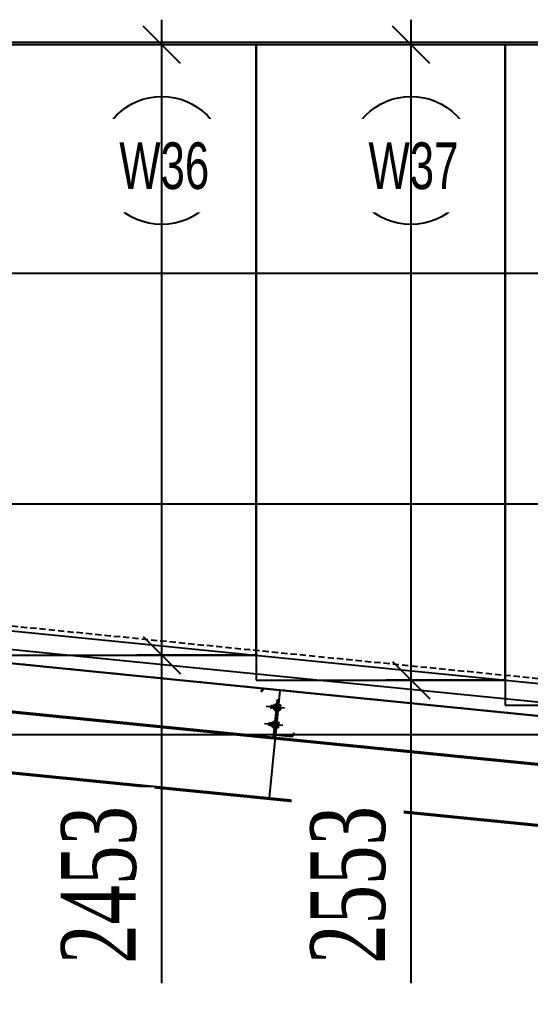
# Model space of a CAD drawing. Header units: inches. Extents: x 315041 to 662841, y -45540 to -35018.
# Drawn here: x 334753.17 to 334773.64, y -38339.3 to -38299.28 of the extents above; entities that cross this region are included whole.
import ezdxf

# ---------------------------------------------------------------- set-up
doc = ezdxf.new("R2010")
doc.units = ezdxf.units.IN
doc.header["$MEASUREMENT"] = 0
doc.linetypes.add('HIDDEN', pattern=[0.375, 0.25, -0.125])
for name, color, linetype in [('1', 1, 'Continuous'), ('2', 2, 'Continuous'), ('2NET-VE', 8, 'Continuous'), ('3', 3, 'Continuous'), ('4', 4, 'Continuous'), ('5', 5, 'Continuous'), ('6', 6, 'Continuous'), ('7', 7, 'Continuous'), ('8', 8, 'Continuous'), ('DIM', 8, 'Continuous'), ('GIANG', 1, 'Continuous')]:
    doc.layers.add(name, color=color, linetype=linetype)
doc.styles.add('ST1', font='times.ttf', dxfattribs={"width": 0.7})
doc.styles.add('ST1H', font='vnshxh.shx', dxfattribs={"width": 0.7})
doc.dimstyles.new('100', dxfattribs={"dimtxt": 3, "dimasz": 1.5, "dimexe": 1, "dimexo": 0, "dimgap": 1, "dimtad": 1, "dimdec": 0, "dimlfac": 100, "dimzin": 0, "dimdsep": 46, "dimtxsty": 'ST1', "dimblk": 'OBLIQUE', "dimcen": 1, "dimdle": 1, "dimclrd": 8, "dimclre": 8, "dimclrt": 3, "dimadec": 0, "dimazin": 0, "dimtfac": 1, "dimtdec": 0, "dimtix": 1, "dimtmove": 1, "dimatfit": 3, "dimfxl": 0, "dimtfill": 1, "dimtolj": 1, "dimtzin": 0, "dimlwd": -1, "dimlwe": -1, "dimarcsym": 1})

# ---------------------------------------------------------------- blocks, each defined once
blk = doc.blocks.new('*U235')
at = {"layer": '2NET-VE', "ltscale": 0.5}
for p, q in [((0, 8.3), (9.5, 8.3)), ((22.9, 7.4), (22.9, 7.4)), ((0, -8.3), (9.5, -8.3)), ((22.9, -7.4), (22.9, -7.4))]:
    blk.add_line(p, q, dxfattribs=at)
at = {"layer": '7', "linetype": 'Continuous'}
for p, q in [((21.9, 6.4), (23.1, 7.7)), ((22.3, -6.4), (23.8, 6.4)), ((23.1, 7.7), (23.8, 6.4)), ((23.8, 6.4), (25.1, 7.7)), ((24.3, -6.4), (25.8, 6.4)), ((25.1, 7.7), (25.8, 6.4)), ((25.8, 6.4), (27, 7.7)), ((26.2, -6.4), (27.7, 6.4)), ((27, 7.7), (27.7, 6.4)), ((27.7, 6.4), (28.9, 7.7)), ((28.1, -6.4), (29.6, 6.4)), ((28.9, 7.7), (29.6, 6.4)), ((29.6, 6.4), (30.9, 7.7)), ((30.1, -6.4), (31.6, 6.4)), ((30.1, -6.4), (31.6, 6.4)), ((30.9, 7.7), (31.6, 6.4)), ((31.6, 6.4), (32.8, 7.7)), ((32, -6.4), (33.5, 6.4)), ((32.8, 7.7), (33.5, 6.4)), ((33.5, 6.4), (34.7, 7.7)), ((33.9, -6.4), (35.4, 6.4)), ((33.9, -6.4), (35.4, 6.4)), ((33.9, -6.4), (35.4, 6.4)), ((34.7, 7.7), (35.4, 6.4)), ((35.4, 6.4), (36.7, 7.7)), ((35.9, -6.4), (37.4, 6.4)), ((36.7, 7.7), (37.4, 6.4)), ((41.9, 6.4), (37.4, 6.4)), ((41.9, 6.4), (41.9, -6.4)), ((22.1, -6.4), (21.7, -6.4)), ((22.3, -6.4), (21.9, -6.4)), ((22.3, -6.4), (23.1, -7.7)), ((23.1, -7.7), (24.3, -6.4)), ((24.3, -6.4), (25, -7.7)), ((25, -7.7), (26.2, -6.4)), ((26.2, -6.4), (26.9, -7.7)), ((26.9, -7.7), (28.1, -6.4)), ((28.1, -6.4), (28.9, -7.7)), ((28.9, -7.7), (30.1, -6.4)), ((30.1, -6.4), (30.8, -7.7)), ((30.8, -7.7), (32, -6.4)), ((32, -6.4), (32.7, -7.7)), ((32.7, -7.7), (33.9, -6.4)), ((33.9, -6.4), (34.7, -7.7)), ((34.7, -7.7), (35.9, -6.4)), ((35.9, -6.4), (41.9, -6.4))]:
    blk.add_line(p, q, dxfattribs=at)
at = {"layer": '8', "linetype": 'Continuous'}
for p, q in [((-10.2, 8.8), (-10.2, 11.9)), ((-10.2, -11.9), (-10.2, 11.9)), ((-0.9, 14.9), (-9.3, 14.9)), ((-1.4, 8.8), (-8.9, 8.8)), ((0, 8.8), (0, 11.9)), ((0, -11.9), (0, 11.9)), ((9.5, -17.6), (9.5, 17.6)), ((9.5, 17.6), (11.4, 17.6)), ((11.4, -17.6), (11.4, 17.6)), ((11.4, 8.8), (11.4, 11.9)), ((11.4, -11.9), (11.4, 11.9)), ((12.3, 14.9), (20.7, 14.9)), ((12.8, 8.8), (20.3, 8.8)), ((21.7, 8.8), (21.7, 11.9)), ((21.7, -11.9), (21.7, 11.9)), ((-10.2, -8.8), (-10.2, -11.9)), ((-9.3, -14.9), (-0.9, -14.9)), ((-1.4, -8.8), (-8.9, -8.8)), ((0, -8.8), (0, -11.9)), ((9.5, -17.6), (11.4, -17.6)), ((11.4, -8.8), (11.4, -11.9)), ((20.7, -14.9), (12.3, -14.9)), ((12.8, -8.8), (20.3, -8.8)), ((21.7, -8.8), (21.7, -11.9))]:
    blk.add_line(p, q, dxfattribs=at)
at = {"layer": '8', "ltscale": 10}
blk.add_line((-32.8, 0), (65.5, 0), dxfattribs=at)
at = {"layer": '8', "linetype": 'Continuous'}
for centre, radius, start, end in [((-4.7, 11.9), 5.58, 146.602, 180), ((-6.1, 11.9), 4.1, 180, 228.5476), ((-6.1, 5.7), 4.1, 131.4524, 180), ((-4.1, 11.9), 4.1, 311.4524, 0), ((-4.1, 5.7), 4.1, 0, 48.5476), ((-5.6, 11.9), 5.58, 0, 33.398), ((17, 11.9), 5.58, 146.602, 180), ((15.5, 11.9), 4.1, 180, 228.5476), ((15.5, 5.7), 4.1, 131.4524, 180), ((17.6, 11.9), 4.1, 311.4524, 0), ((17.6, 5.7), 4.1, 0, 48.5476), ((16.1, 11.9), 5.58, 0, 33.398), ((-6.1, -5.7), 4.1, 180, 228.5476), ((-6.1, -11.9), 4.1, 131.4524, 180), ((-4.7, -11.9), 5.58, 180, 213.398), ((-4.1, -5.7), 4.1, 311.4524, 0), ((-4.1, -11.9), 4.1, 0, 48.5476), ((-5.6, -11.9), 5.58, 326.602, 0), ((15.5, -5.7), 4.1, 180, 228.5476), ((15.5, -11.9), 4.1, 131.4524, 180), ((17, -11.9), 5.58, 180, 213.398), ((17.6, -5.7), 4.1, 311.4524, 0), ((17.6, -11.9), 4.1, 0, 48.5476), ((16.1, -11.9), 5.58, 326.602, 0)]:
    blk.add_arc(centre, radius, start, end, dxfattribs=at)
blk = doc.blocks.new('*U234')
at = {"layer": '2NET-VE', "ltscale": 0.5}
for p, q in [((0, 8.3), (9.5, 8.3)), ((22.9, 7.4), (22.9, 7.4)), ((0, -8.3), (9.5, -8.3)), ((22.9, -7.4), (22.9, -7.4))]:
    blk.add_line(p, q, dxfattribs=at)
at = {"layer": '7', "linetype": 'Continuous'}
for p, q in [((21.9, 6.4), (23.1, 7.7)), ((22.3, -6.4), (23.8, 6.4)), ((23.1, 7.7), (23.8, 6.4)), ((23.8, 6.4), (25.1, 7.7)), ((24.3, -6.4), (25.8, 6.4)), ((25.1, 7.7), (25.8, 6.4)), ((25.8, 6.4), (27, 7.7)), ((26.2, -6.4), (27.7, 6.4)), ((27, 7.7), (27.7, 6.4)), ((27.7, 6.4), (28.9, 7.7)), ((28.1, -6.4), (29.6, 6.4)), ((28.9, 7.7), (29.6, 6.4)), ((29.6, 6.4), (30.9, 7.7)), ((30.1, -6.4), (31.6, 6.4)), ((30.1, -6.4), (31.6, 6.4)), ((30.9, 7.7), (31.6, 6.4)), ((31.6, 6.4), (32.8, 7.7)), ((32, -6.4), (33.5, 6.4)), ((32.8, 7.7), (33.5, 6.4)), ((33.5, 6.4), (34.7, 7.7)), ((33.9, -6.4), (35.4, 6.4)), ((33.9, -6.4), (35.4, 6.4)), ((33.9, -6.4), (35.4, 6.4)), ((34.7, 7.7), (35.4, 6.4)), ((35.4, 6.4), (36.7, 7.7)), ((35.9, -6.4), (37.4, 6.4)), ((36.7, 7.7), (37.4, 6.4)), ((41.9, 6.4), (37.4, 6.4)), ((41.9, 6.4), (41.9, -6.4)), ((22.1, -6.4), (21.7, -6.4)), ((22.3, -6.4), (21.9, -6.4)), ((22.3, -6.4), (23.1, -7.7)), ((23.1, -7.7), (24.3, -6.4)), ((24.3, -6.4), (25, -7.7)), ((25, -7.7), (26.2, -6.4)), ((26.2, -6.4), (26.9, -7.7)), ((26.9, -7.7), (28.1, -6.4)), ((28.1, -6.4), (28.9, -7.7)), ((28.9, -7.7), (30.1, -6.4)), ((30.1, -6.4), (30.8, -7.7)), ((30.8, -7.7), (32, -6.4)), ((32, -6.4), (32.7, -7.7)), ((32.7, -7.7), (33.9, -6.4)), ((33.9, -6.4), (34.7, -7.7)), ((34.7, -7.7), (35.9, -6.4)), ((35.9, -6.4), (41.9, -6.4))]:
    blk.add_line(p, q, dxfattribs=at)
at = {"layer": '8', "linetype": 'Continuous'}
for p, q in [((-10.2, 8.8), (-10.2, 11.9)), ((-10.2, -11.9), (-10.2, 11.9)), ((-0.9, 14.9), (-9.3, 14.9)), ((-1.4, 8.8), (-8.9, 8.8)), ((0, 8.8), (0, 11.9)), ((0, -11.9), (0, 11.9)), ((9.5, -17.6), (9.5, 17.6)), ((9.5, 17.6), (11.4, 17.6)), ((11.4, -17.6), (11.4, 17.6)), ((11.4, 8.8), (11.4, 11.9)), ((11.4, -11.9), (11.4, 11.9)), ((12.3, 14.9), (20.7, 14.9)), ((12.8, 8.8), (20.3, 8.8)), ((21.7, 8.8), (21.7, 11.9)), ((21.7, -11.9), (21.7, 11.9)), ((-10.2, -8.8), (-10.2, -11.9)), ((-9.3, -14.9), (-0.9, -14.9)), ((-1.4, -8.8), (-8.9, -8.8)), ((0, -8.8), (0, -11.9)), ((9.5, -17.6), (11.4, -17.6)), ((11.4, -8.8), (11.4, -11.9)), ((20.7, -14.9), (12.3, -14.9)), ((12.8, -8.8), (20.3, -8.8)), ((21.7, -8.8), (21.7, -11.9))]:
    blk.add_line(p, q, dxfattribs=at)
at = {"layer": '8', "ltscale": 10}
blk.add_line((-32.8, 0), (65.5, 0), dxfattribs=at)
at = {"layer": '8', "linetype": 'Continuous'}
for centre, radius, start, end in [((-4.7, 11.9), 5.58, 146.602, 180), ((-6.1, 11.9), 4.1, 180, 228.5476), ((-6.1, 5.7), 4.1, 131.4524, 180), ((-4.1, 11.9), 4.1, 311.4524, 0), ((-4.1, 5.7), 4.1, 0, 48.5476), ((-5.6, 11.9), 5.58, 0, 33.398), ((17, 11.9), 5.58, 146.602, 180), ((15.5, 11.9), 4.1, 180, 228.5476), ((15.5, 5.7), 4.1, 131.4524, 180), ((17.6, 11.9), 4.1, 311.4524, 0), ((17.6, 5.7), 4.1, 0, 48.5476), ((16.1, 11.9), 5.58, 0, 33.398), ((-6.1, -5.7), 4.1, 180, 228.5476), ((-6.1, -11.9), 4.1, 131.4524, 180), ((-4.7, -11.9), 5.58, 180, 213.398), ((-4.1, -5.7), 4.1, 311.4524, 0), ((-4.1, -11.9), 4.1, 0, 48.5476), ((-5.6, -11.9), 5.58, 326.602, 0), ((15.5, -5.7), 4.1, 180, 228.5476), ((15.5, -11.9), 4.1, 131.4524, 180), ((17, -11.9), 5.58, 180, 213.398), ((17.6, -5.7), 4.1, 311.4524, 0), ((17.6, -11.9), 4.1, 0, 48.5476), ((16.1, -11.9), 5.58, 326.602, 0)]:
    blk.add_arc(centre, radius, start, end, dxfattribs=at)
blk = doc.blocks.new('XM150')
at = {"layer": '2', "ltscale": 0.015}
for p, q in [((68.9, 180), (0.9, 180)), ((0.9, 1.1), (0.9, 180)), ((2, 178.9), (2, 0)), ((2, 178.9), (68.3, 178.9)), ((75.4, 166.5), (68.3, 178.9)), ((68.9, 180), (76.4, 167)), ((76.4, 167), (75.4, 166.5)), ((-73.5, 13), (-72.5, 13.5)), ((-66, 0), (-73.5, 13)), ((-72.5, 13.5), (-65.4, 1.1)), ((2, 0), (-66, 0)), ((-65.4, 1.1), (0.9, 1.1))]:
    blk.add_line(p, q, dxfattribs=at)
at = {"layer": '5'}
blk.add_lwpolyline([(8, -10), (8, 140), (2, 140), (2, -10), (8, -10)], close=True, dxfattribs=at)
at = {"layer": 'GIANG', "xscale": 0.7499999999999999, "yscale": 0.7499999999999999, "zscale": 0.7499999999999999}
for name, p in [('*U235', (0.9, 110)), ('*U234', (0.9, 40))]:
    blk.add_blockref(name, p, dxfattribs=at)
blk = doc.blocks.new('*U257')
at = {"layer": '2', "xscale": 0.008333333333333335, "yscale": 0.008333333333333335, "zscale": 0.008333333333333335, "rotation": 5.710593137616317}
blk.add_blockref('XM150', (0.083, -0.704), dxfattribs=at)
blk = doc.blocks.new('*U258')
at = {"layer": 'DIM', "color": 0, "linetype": 'ByBlock', "lineweight": -2, "transparency": 16777216}
blk.add_blockref('*U257', (-78.359, -7.836), dxfattribs=at)
blk = doc.blocks.new('_Oblique')
at = {"color": 0, "linetype": 'ByBlock', "lineweight": -2}
blk.add_line((-0.5, -0.5), (0.5, 0.5), dxfattribs=at)
blk = doc.blocks.new('*D1164')
at = {"color": 8, "linetype": 'Continuous', "transparency": 16777216}
for p, q in [((334758.863, -38325.801), (334758.863, -38299.276)), ((334762.644, -38300.276), (334757.863, -38300.276)), ((334762.644, -38324.801), (334757.863, -38324.801)), ((334758.863, -38337.968), (334758.863, -38324.801))]:
    blk.add_line(p, q, dxfattribs=at)
at = {"layer": 'Defpoints', "color": 0, "transparency": 16777216}
for p in [(334758.863, -38300.276), (334762.644, -38300.276), (334762.644, -38324.801)]:
    blk.add_point(p, dxfattribs=at)
at = {"color": 8, "transparency": 16777216, "xscale": 1.5, "yscale": 1.5, "zscale": 1.5}
for p, rotation in [((334758.863, -38300.276), 90), ((334758.863, -38324.801), 270)]:
    blk.add_blockref('_Oblique', p, dxfattribs=dict(at, rotation=rotation))
at = {"color": 6, "transparency": 16777216, "insert": (334756.337, -38334.03), "char_height": 3, "attachment_point": 5, "rotation": 90, "style": 'ST1', "bg_fill": 3, "box_fill_scale": 1.25, "bg_fill_color": 256, "bg_fill_true_color": 13158600, "bg_fill_transparency": 10012512}
blk.add_mtext('\\A1;2453', dxfattribs=at)
blk = doc.blocks.new('*D1165')
at = {"color": 8, "linetype": 'Continuous', "transparency": 16777216}
for p, q in [((334768.863, -38326.801), (334768.863, -38299.276)), ((334772.644, -38300.276), (334767.863, -38300.276)), ((334772.644, -38325.801), (334767.863, -38325.801)), ((334768.863, -38337.968), (334768.863, -38325.801))]:
    blk.add_line(p, q, dxfattribs=at)
at = {"layer": 'Defpoints', "color": 0, "transparency": 16777216}
for p in [(334768.863, -38300.276), (334772.644, -38300.276), (334772.644, -38325.801)]:
    blk.add_point(p, dxfattribs=at)
at = {"color": 8, "transparency": 16777216, "xscale": 1.5, "yscale": 1.5, "zscale": 1.5}
for p, rotation in [((334768.863, -38300.276), 90), ((334768.863, -38325.801), 270)]:
    blk.add_blockref('_Oblique', p, dxfattribs=dict(at, rotation=rotation))
at = {"color": 6, "transparency": 16777216, "insert": (334766.337, -38334.03), "char_height": 3, "attachment_point": 5, "rotation": 90, "style": 'ST1', "bg_fill": 3, "box_fill_scale": 1.25, "bg_fill_color": 256, "bg_fill_true_color": 13158600, "bg_fill_transparency": 10017472}
blk.add_mtext('\\A1;2553', dxfattribs=at)

msp = doc.modelspace()

# ---------------------------------------------------------------- linework, layer by layer
at = {"color": 8}
msp.add_lwpolyline([(334525.6419, -38300.1758), (334790.9427, -38300.1758), (334790.9427, -38561.1758), (334525.6419, -38561.1758)], close=True, dxfattribs=at)
at = {"color": 6}
for points in [[(334752.6444, -38324.8014), (334762.6444, -38324.8014), (334762.6444, -38300.2758), (334752.6444, -38300.2758)], [(334762.6444, -38325.8014), (334772.6444, -38325.8014), (334772.6444, -38300.2758), (334762.6444, -38300.2758)], [(334772.6444, -38326.8014), (334782.6444, -38326.8014), (334782.6444, -38300.2758), (334772.6444, -38300.2758)]]:
    msp.add_lwpolyline(points, close=True, dxfattribs=at)
at = {"color": 1, "true_color": 0xfa051e}
for points in [[(334522.6444, -38327.9612), (334658.4423, -38314.3814), (334795.9419, -38328.1314)], [(334525.6419, -38328.9679), (334658.4423, -38315.6879), (334790.9427, -38328.9379)]]:
    msp.add_lwpolyline(points, dxfattribs=at)
at = {"color": 6}
for centre in [(334758.8587, -38304.9204), (334768.8587, -38304.9204)]:
    msp.add_circle(centre, 2.571, dxfattribs=at)
at = {"layer": '1', "color": 9}
msp.add_line((334763.4063, -38328.0938), (334763.1635, -38330.5217), dxfattribs=at)
at = {"layer": '3', "color": 9}
for p, q in [((334786.8237, -38327.9733), (334658.4423, -38315.1351)), ((334786.769, -38328.5206), (334658.4423, -38315.6879))]:
    msp.add_line(p, q, dxfattribs=at)
at = {"layer": '4', "color": 9}
for p, q in [((334527.8419, -38300.1758), (334789.0427, -38300.1758)), ((334725.5173, -38309.4441), (334789.0427, -38309.4441)), ((334725.5173, -38318.7124), (334789.0427, -38318.7124)), ((334725.5173, -38327.9806), (334789.0427, -38327.9806))]:
    msp.add_line(p, q, dxfattribs=at)
at = {"layer": '6', "color": 9, "linetype": 'HIDDEN'}
msp.add_lwpolyline([(334786.5533, -38328.499), (334660.1417, -38315.8578), (334660.2911, -38314.3637), (334786.7027, -38327.0049)], close=True, dxfattribs=at)
at = {"layer": '8', "color": 9}
for p, q in [((334658.5623, -38317.6094), (334780.0327, -38329.7564)), ((334658.5623, -38317.6697), (334780.0327, -38329.8167)), ((334658.5623, -38320.0615), (334780.0327, -38332.2086)), ((334658.5623, -38320.1218), (334780.0327, -38332.2689))]:
    msp.add_line(p, q, dxfattribs=at)

# ---------------------------------------------------------------- block references
at = {"layer": 'DIM', "color": 9, "xscale": -1.19999999999709, "yscale": 1.199999999999818, "zscale": 1.2}
msp.add_blockref('*U258', (334669.5051, -38317.7489), dxfattribs=at)

# ---------------------------------------------------------------- next in the draw order: texts
at = {"color": 6, "char_height": 1.875, "attachment_point": 6, "style": 'ST1H', "bg_fill": 2}
for s, insert in [('\\A1;W36', (334760.7623, -38305.1469)), ('\\A1;W37', (334770.7623, -38305.1469))]:
    msp.add_mtext(s, dxfattribs=dict(at, insert=insert))

# ---------------------------------------------------------------- next in the draw order: dimensions: what is measured, and where the dimension line sits
at = {"color": 6}
for base, p1, p2, picture, middle in [((334758.8633, -38300.2758), (334762.6444, -38324.8014), (334762.6444, -38300.2758), '*D1164', (334756.1133, -38334.0295)), ((334768.8633, -38300.2758), (334772.6444, -38325.8014), (334772.6444, -38300.2758), '*D1165', (334766.1133, -38334.0295))]:
    dim = msp.add_linear_dim(base=base, p1=p1, p2=p2, angle=90, dimstyle='100', override={"dimclrt": 6}, dxfattribs=at)
    dim.commit()
    dim.dimension.update_dxf_attribs({"geometry": picture, "text_midpoint": middle, "dimtype": 160})

doc.saveas('drawing.dxf')
